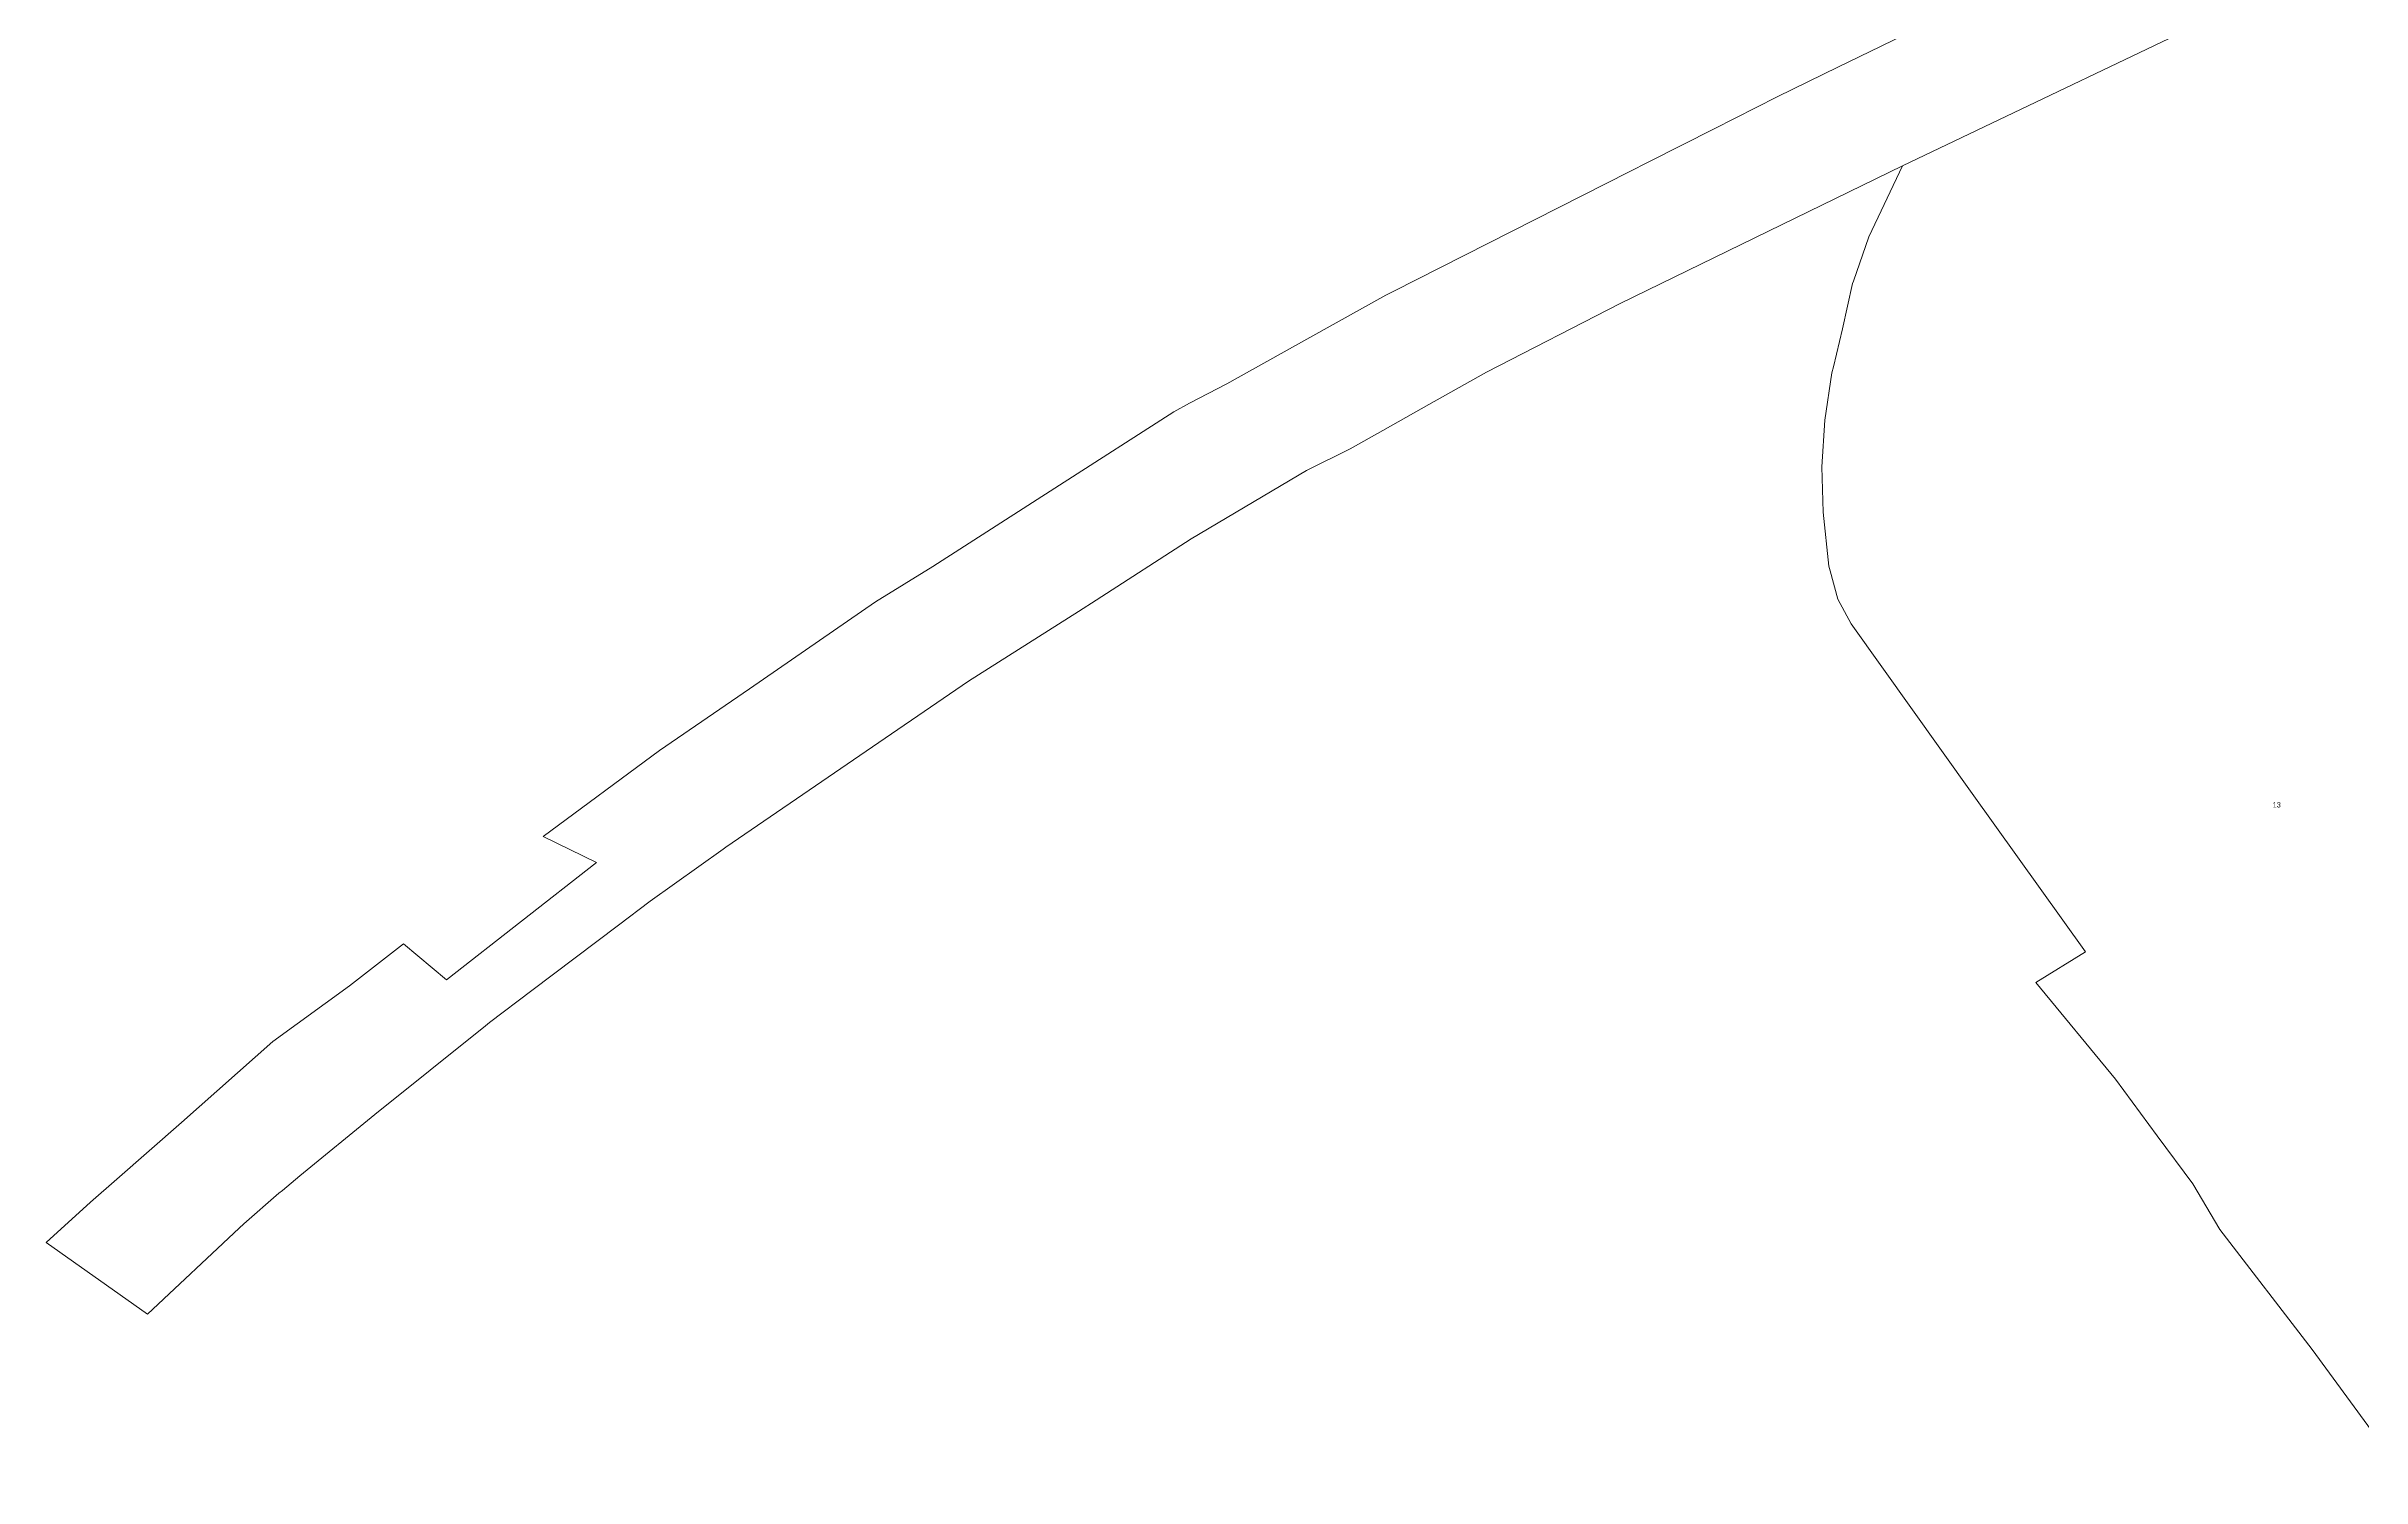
# Model space of a CAD drawing. Header units: metres. Extents: x 302407 to 305113, y 6184433 to 6187336.
# Drawn here: x 302407 to 303201, y 6185574 to 6186065 of the extents above; entities that cross this region are included whole.
import ezdxf

# ---------------------------------------------------------------- set-up
doc = ezdxf.new("R2010")
doc.units = ezdxf.units.M
doc.layers.add('Cadastre Land Parcels_SP_EXT', color=7, linetype='Continuous', lineweight=5)
doc.styles.get("Standard").update_dxf_attribs({"font": 'arial.ttf'})

msp = doc.modelspace()

# ---------------------------------------------------------------- linework, layer by layer
at = {"layer": 'Cadastre Land Parcels_SP_EXT', "linetype": 'Continuous'}
for points in [[(303050.38, 6186072.06), (303036.04, 6186065.08), (303021.7, 6186058.1), (303000.69, 6186047.85), (302979.09, 6186036.91), (302956.68, 6186025.54), (302949.91, 6186022.13), (302869.28, 6185981.29), (302866.5, 6185979.91), (302840.47, 6185965.39), (302812.03, 6185949.52), (302799.25, 6185942.79), (302793.91, 6185939.85), (302754.65, 6185914.73), (302711.29, 6185886.9), (302691.69, 6185874.7), (302648.47, 6185844.96), (302617.64, 6185823.77), (302577.77, 6185794.31), (302596.04, 6185785.34), (302544.57, 6185745.16), (302529.84, 6185757.48), (302511.32, 6185743.11), (302485.05, 6185724), (302453.73, 6185696.28), (302431.59, 6185676.86), (302422.56, 6185668.95), (302407.44, 6185655.09), (302442.08, 6185630.56), (302473.5, 6185660), (302475.18, 6185661.49), (302487.18, 6185672.06), (302488.36, 6185672.98), (302494.39, 6185677.92), (302520.05, 6185698.96), (302557.97, 6185729.34), (302559.39, 6185730.47), (302573.9, 6185741.45), (302603.55, 6185763.87), (302603.55, 6185763.87), (302614.39, 6185772.07), (302639.39, 6185790), (302640.31, 6185790.66), (302723.46, 6185847.53), (302761.18, 6185871.38), (302767.31, 6185875.29), (302799.85, 6185896.37), (302839.37, 6185919.76), (302854.3, 6185927.22), (302865.48, 6185933.49), (302881.29, 6185942.36), (302901, 6185953.42), (302946.91, 6185977.05), (303043.68, 6186024.22), (303168.02, 6186083.78)], [(303168.03, 6186083.78), (303043.68, 6186024.22), (303032.14, 6185999.9), (303026.83, 6185984.67), (303026.55, 6185983.88), (303023.06, 6185968.3), (303019.96, 6185955.31), (303019.46, 6185953.22), (303017.07, 6185937.06), (303015.99, 6185921.03), (303015.99, 6185921.03), (303016.49, 6185905.53), (303018.36, 6185886.96), (303018.79, 6185885.41), (303021.49, 6185875.61), (303026.06, 6185867.2), (303067.56, 6185809.04), (303106.32, 6185754.71), (303089.29, 6185744.24), (303116.66, 6185711.06), (303130.94, 6185691.68), (303143.09, 6185675.17), (303152.41, 6185659.55), (303184.04, 6185618.4), (303216.28, 6185574.47)]]:
    msp.add_lwpolyline(points, dxfattribs=at)

# ---------------------------------------------------------------- texts
at = {"layer": 'Cadastre Land Parcels_SP_EXT'}
msp.add_text('13', height=1.8, dxfattribs=at).set_placement((303170.5, 6185804.24))

doc.saveas('drawing.dxf')
